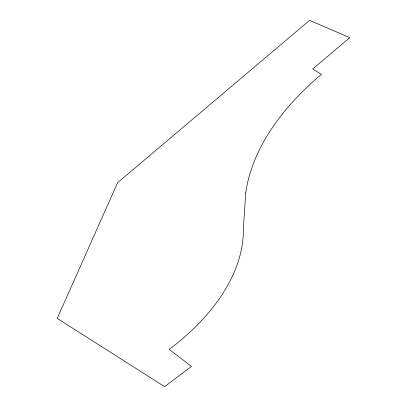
<?xml version="1.0" encoding="UTF-8"?>
<svg xmlns="http://www.w3.org/2000/svg" width="407" height="407" viewBox="0 0 407 407"><rect width="100%" height="100%" fill="white"/><g stroke="black" fill="none" stroke-linecap="round" stroke-linejoin="round"><path stroke-width="0.61" d="M245.752 192.648L243.371 228.678A229.141 138.858 -16.2 0 1 169.149 349.425L191.534 366.412L164.565 386.65L57.224 318.396L117.598 182.697L309.574 20.35L349.776 37.653L312.718 68.992L321.433 74.45A279.171 169.175 -16.2 0 0 245.752 192.648"/></g></svg>
